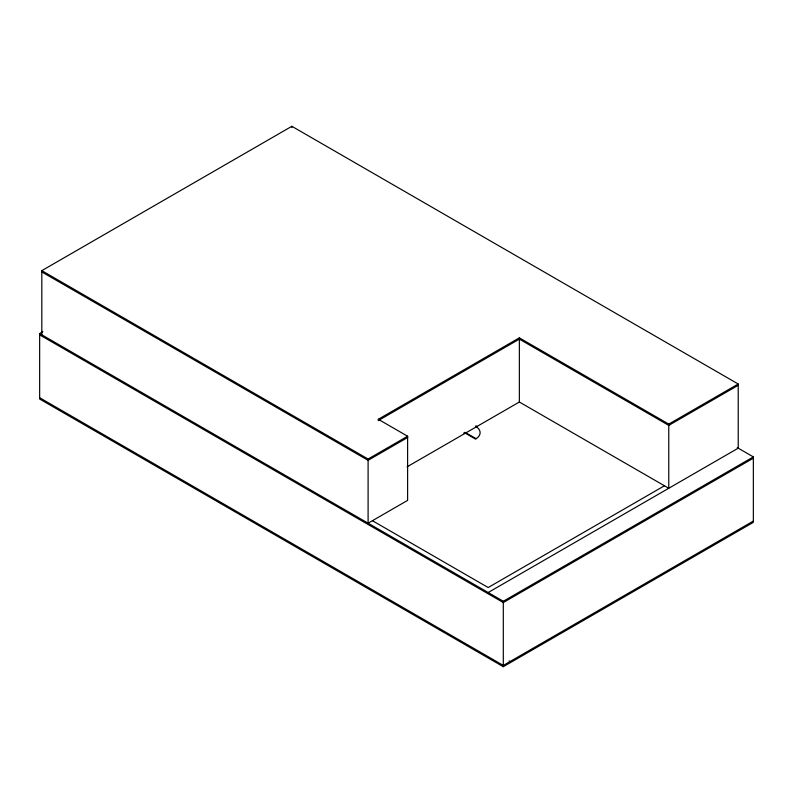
<?xml version="1.0" encoding="UTF-8"?>
<svg xmlns="http://www.w3.org/2000/svg" width="793" height="793" viewBox="0 0 793 793"><rect width="100%" height="100%" fill="white"/><g stroke="black" fill="none" stroke-linecap="round" stroke-linejoin="round"><path stroke-width="1.19" d="M41.811 334.815L41.811 270.661L291.854 126.295L738.224 384.01L738.224 448.164L488.181 592.53M737.292 447.629L753.35 456.897L753.35 522.339L503.307 666.705L39.65 399.018L39.65 333.566L42.852 331.722M738.224 385.289L668.767 425.385L519.356 339.126L378.291 420.577L378.291 419.289L519.356 337.848L668.767 424.106L738.224 384.01M368.101 460.317L368.101 459.038L368.101 523.202L407.612 500.383L407.612 436.229L368.101 459.038L41.811 270.661L41.811 271.94L368.101 460.317L407.612 437.508L407.612 436.229L378.291 419.289M407.096 466.819L519.356 402.011L668.767 488.27L668.767 424.106L668.767 425.385M664.445 485.772L488.181 587.534L372.423 520.704M39.65 333.566L503.307 601.263L753.35 456.897M753.35 458.185L503.307 602.541L39.65 334.854M753.35 521.06L503.307 665.426L39.65 397.729M476.147 425.891L477.069 426.426M465.025 432.304L476.147 438.717M464.411 432.661L475.522 439.074A15.711 9.07 0 0 0 475.522 426.247M463.796 433.018L464.718 433.553M509.175 660.965L510.097 661.501M519.356 337.848L519.356 402.011M503.307 601.263L503.307 666.705M291.854 126.295L291.854 127.574"/></g></svg>
